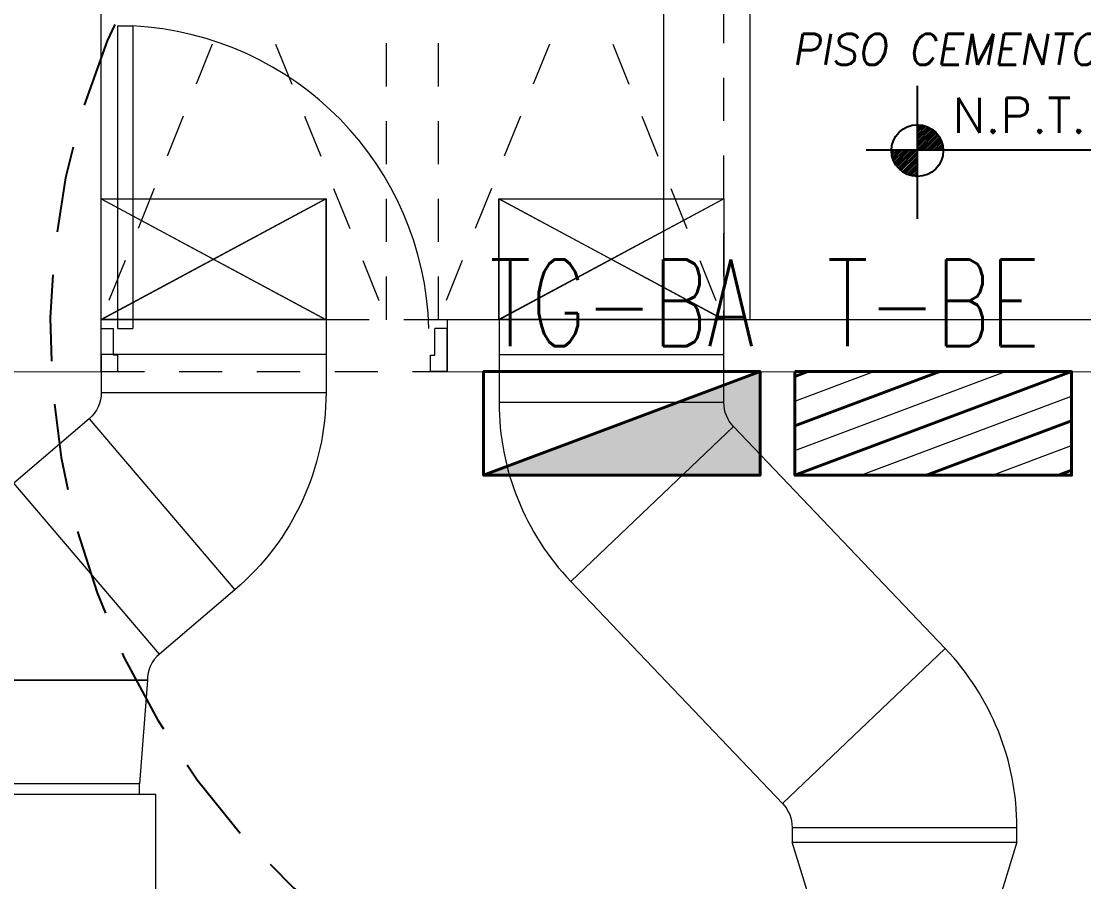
# Model space of a CAD drawing. Header units: millimetres. Extents: x 226317 to 226469, y 8188100 to 8188260.
# Drawn here: x 226391.82 to 226394.893, y 8188241.433 to 8188243.923 of the extents above; entities that cross this region are included whole.
import ezdxf
from ezdxf.enums import TextEntityAlignment as Align

# ---------------------------------------------------------------- set-up
doc = ezdxf.new("R2010")
doc.units = ezdxf.units.MM
for name, pattern in [('DASHED', [0.75, 0.5, -0.25]), ('HIDDEN2', [0.1875, 0.125, -0.0625]), ('IMPORT-RAYABARRA', [0.85, 0.3, -0.3, 0, -0.25])]:
    doc.linetypes.add(name, pattern=pattern)
for name, color, linetype in [('A-COTAS INT', 8, 'Continuous'), ('A-ESTRUCTURA-VIGAS', 8, 'HIDDEN2'), ('A-MURO BAJO', 8, 'Continuous'), ('A-NIVELES-NPT', 8, 'Continuous'), ('A-PROYECCIONES', 8, 'HIDDEN2'), ('A-PUERTAS', 8, 'Continuous'), ('A-TEXTO-ACABADO PISO', 8, 'Continuous'), ('A_30_Extractores', 8, 'Continuous'), ('MQ.TUBERÍA PVC 20mmø', 3, 'IMPORT-RAYABARRA')]:
    doc.layers.add(name, color=color, linetype=linetype)
for name, color, linetype, lineweight in [('A-MUROS', 8, 'Continuous', 30), ('MQ.TABLERO', 86, 'Continuous', 40), ('MQ.TEXTO GENERAL', 8, 'Continuous', 40)]:
    doc.layers.add(name, color=color, linetype=linetype, lineweight=lineweight)
doc.styles.add('MQTEXTO', font='romans.shx')
doc.styles.add('R80', font='romans.shx', dxfattribs={"width": 0.8, "oblique": 15, "height": 0.1})
doc.styles.add('ROMANS', font='ROMANS.shx', dxfattribs={"oblique": 10})
pattern_1 = [(0, (0, 0), (0, 6.985), [5.08, -1.905]), (90, (0, 0), (-6.985, 4e-16), [5.08, -1.905])]

# ---------------------------------------------------------------- blocks, each defined once
blk = doc.blocks.new('A$C5E423DB2')
at = {"layer": 'A-PUERTAS', "color": 8, "lineweight": 0}
for p, q in [((0.0381, 0.1), (0.0381, 0.8)), ((0.0381, 0.8), (0.0731, 0.8)), ((0.0731, 0.8), (0.0731, 0.1)), ((0.0381, 0.1), (0.0731, 0.1))]:
    blk.add_line(p, q, dxfattribs=at)
at = {"layer": 'A-PUERTAS', "color": 8, "linetype": 'Continuous', "lineweight": 0}
for p, q in [((0, 0), (0, 0.1)), ((0, 0.1), (0.0281, 0.1)), ((0.0281, 0.0381), (0.0281, 0.1)), ((0.8, 0.1), (0.7719, 0.1)), ((0.7719, 0.0381), (0.7719, 0.1)), ((0.8, 0), (0.8, 0.1)), ((0.0381, 0.0381), (0.0281, 0.0381)), ((0.0381, 0), (0.0381, 0.0381)), ((0.7619, 0), (0.7619, 0.0381)), ((0.7619, 0.0381), (0.7719, 0.0381)), ((0, 0), (0.0381, 0)), ((0.8, 0), (0.7619, 0))]:
    blk.add_line(p, q, dxfattribs=at)
blk.add_arc((0.0366, 0.0793), 0.7216, 1.6403, 87.0968, dxfattribs=at)
blk = doc.blocks.new('SIM NIVEL PLANTA')
at = {"linetype": 'Continuous'}
h = blk.add_hatch(dxfattribs=at)
h.set_pattern_fill('_USER', color=256, scale=0.099996, angle=45, style=0, pattern_type=0)
h.set_pattern_definition([(45, (35396.10581, 26516.4892), (-0.0707080889, 0.0707080889), [])])
h.paths.add_polyline_path([(-17.032, 0), (-15.532, 0, 0.409209), (-17.032, 1.474)])
h.paths.add_polyline_path([(-18.532, 0, 0.419236), (-17.032, -1.526), (-17.032, 0)])
for p, q in [((-17.032, -3.975), (-17.032, 3.716)), ((4.813, 0), (-20, 0))]:
    blk.add_line(p, q)
blk.add_circle((-17.032, -0.026), 1.5, dxfattribs=at)
at = {"style": 'R80'}
blk.add_attdef('N.P.T.+0.00', text='', height=2.03, dxfattribs=at).set_placement((-5.827, 2.015), align=Align.MIDDLE_CENTER)
blk = doc.blocks.new('TEXTOSSS')
at = {"layer": 'A-NIVELES-NPT', "xscale": 0.05, "yscale": 0.05, "zscale": 0.05}
blk.add_blockref('SIM NIVEL PLANTA', (-72.5456, 42.1412), dxfattribs=at).add_auto_attribs({'N.P.T.+0.00': 'N.P.T.=-0.20'})
at = {"layer": 'A-TEXTO-ACABADO PISO', "color": 8, "lineweight": 0, "insert": (-72.9343, 42.4776), "char_height": 0.09, "attachment_point": 2, "style": 'ROMANS'}
blk.add_mtext_dynamic_manual_height_columns('PISO CEMENTO SEMIPULIDO ', width=1.586307, gutter_width=12.5, heights=[0], dxfattribs=at)
blk = doc.blocks.new('TABLERO ESTACIONAMIENTO')
h = blk.add_hatch()
h.set_pattern_fill('ANGLE', color=1)
h.set_pattern_definition(pattern_1)
h.paths.add_polyline_path([(0.4, 0), (-0.4, -0.3), (0.4, -0.3)])
h = blk.add_hatch()
h.set_pattern_fill('ANGLE', color=1)
h.set_pattern_definition(pattern_1)
h.paths.add_polyline_path([(0.4, 0), (-0.4, -0.3), (0.4, -0.3)])
at = {"layer": 'MQ.TABLERO'}
h = blk.add_hatch(dxfattribs=at)
h.set_pattern_fill('ANGLE', color=256)
h.set_pattern_definition([(0, (-226444.574, -8188206.986), (0, 6.985), [5.08, -1.905]), (90, (-226444.574, -8188206.986), (-6.985, 4e-16), [5.08, -1.905])])
h.paths.add_polyline_path([(0.4, -0.3), (0.4, 0), (-0.4, -0.3)])
h = blk.add_hatch(color=8, dxfattribs=at)
h.dxf.hatch_style = 1
h.paths.add_polyline_path([(0.4, 0), (-0.4, -0.3), (0.4, -0.3)])
at = {"layer": 'MQ.TABLERO', "color": 8}
blk.add_lwpolyline([(-0.4, -0.3), (-0.4, 0), (0.4, 0), (0.4, -0.3), (-0.4, -0.3), (0.4, 0)], dxfattribs=at)
blk = doc.blocks.new('TABLERO DE CONTROL')
at = {"layer": 'MQ.TABLERO', "color": 8}
blk.add_lwpolyline([(-0.381, 0.3), (0.419, 0.3), (0.419, 0), (-0.381, 0)], close=True, dxfattribs=at)
for points in [[(-0.381, 0), (0.419, 0.3)], [(-0.381, 0.1429), (0.0379, 0.3)], [(-0.381, 0.2858), (-0.3431, 0.3)], [(0, 0), (0.419, 0.1571)], [(0.381, 0), (0.419, 0.0142)]]:
    blk.add_lwpolyline(points, dxfattribs=at)
at = {"layer": 'MQ.TABLERO', "color": 8, "lineweight": 0}
for points in [[(-0.381, 0.0714), (0.2285, 0.3)], [(-0.381, 0.2143), (-0.1526, 0.3)], [(-0.1905, 0), (0.419, 0.2286)], [(0.1905, 0), (0.419, 0.0857)]]:
    blk.add_lwpolyline(points, dxfattribs=at)
blk = doc.blocks.new('TABLEROS UBICACION')
at = {"layer": 'MQ.TABLERO', "color": 8}
for name, p in [('TABLERO ESTACIONAMIENTO', (-50.2351, 35.0003)), ('TABLERO DE CONTROL', (-49.3536, 34.7005))]:
    blk.add_blockref(name, p, dxfattribs=at)
at = {"layer": 'MQ.TEXTO GENERAL', "color": 8, "style": 'MQTEXTO', "width": 0.7}
for s, p in [('TG-BA', (-50.2351, 35.1993)), ('T-BE', (-49.3345, 35.1994))]:
    blk.add_text(s, height=0.25, rotation=360, dxfattribs=at).set_placement(p, align=Align.MIDDLE_CENTER)
blk = doc.blocks.new('IM-27.02.2025')
at = {"layer": 'A_30_Extractores', "color": 8, "lineweight": 0}
for points in [[(47.2145, 35.3002), (47.8645, 35.3002), (47.8645, 34.9502), (47.2145, 34.9502)], [(48.365, 35.3002), (49.015, 35.3002), (49.015, 34.9502), (48.365, 34.9502)], [(47.3727, 32.7271), (47.3727, 33.5771), (46.6727, 33.5771), (46.6727, 32.7271)]]:
    blk.add_lwpolyline(points, close=True, dxfattribs=at)
for points in [[(47.2145, 35.3002), (47.8645, 34.9502)], [(47.8645, 35.3002), (47.2145, 34.9502)], [(48.365, 35.3002), (49.015, 34.9502)], [(49.015, 35.3002), (48.365, 34.9502)], [(47.8645, 34.9505), (47.8645, 34.8502), (47.2145, 34.8502), (47.2145, 34.9502)], [(48.365, 34.9502), (48.365, 34.8502), (49.015, 34.8502), (49.015, 34.9502)], [(47.2145, 34.7399), (47.8645, 34.7399)], [(49.015, 34.7106), (48.365, 34.7106)], [(47.1793, 34.6638), (47.601, 34.1691)], [(49.0426, 34.6417), (48.5721, 34.1932)], [(47.3828, 33.9832), (46.9612, 34.4778)], [(49.1849, 33.5502), (49.6554, 33.9987)], [(47.3477, 33.9071), (46.6977, 33.9071)], [(46.7207, 33.6071), (46.6977, 33.9071), (47.3477, 33.9071), (47.3247, 33.6071)], [(47.3247, 33.5771), (47.3247, 33.6071), (46.7207, 33.6071), (46.7207, 33.5771)], [(49.2125, 33.4812), (49.8625, 33.4812)], [(49.3355, 33.0383), (49.2125, 33.4383), (49.8625, 33.4383), (49.7395, 33.0383)]]:
    blk.add_lwpolyline(points, dxfattribs=at)
for points in [[(47.2145, 34.8502), (47.2145, 34.7399, -0.219657), (47.1793, 34.6638), (46.9612, 34.4778, 0.219657), (46.6977, 33.9071)], [(47.8645, 34.8502), (47.8645, 34.7399, -0.219657), (47.601, 34.1691), (47.3828, 33.9832, 0.219657), (47.3477, 33.9071)], [(48.365, 34.8502), (48.365, 34.7106, 0.192672), (48.5721, 34.1932), (49.1849, 33.5502, -0.192672), (49.2125, 33.4812), (49.2125, 33.4383)], [(49.8625, 33.4383), (49.8625, 33.4812, 0.192672), (49.6554, 33.9987), (49.0426, 34.6417, -0.192672), (49.015, 34.7106), (49.015, 34.8502)]]:
    blk.add_lwpolyline(points, format="xyb", dxfattribs=at)
blk = doc.blocks.new('arq. estac.')
at = {"layer": 'A-ESTRUCTURA-VIGAS', "color": 8, "lineweight": 0}
for p, q in [((226688.4736, 8188247.7044), (226687.4736, 8188247.7044)), ((226687.4736, 8188247.5544), (226688.4736, 8188247.5544))]:
    blk.add_line(p, q, dxfattribs=at)
at = {"layer": 'A-MURO BAJO', "color": 8, "lineweight": 0}
for points in [[(226689.0992, 8188249.7543), (226689.0991, 8188247.7041)], [(226689.3492, 8188249.7543), (226689.3491, 8188247.7041)]]:
    blk.add_lwpolyline(points, dxfattribs=at)
at = {"layer": 'A-MUROS', "color": 8, "lineweight": 0}
blk.add_lwpolyline([(226687.4736, 8188252.5539), (226691.0992, 8188252.5539), (226691.0992, 8188247.7042), (226688.4736, 8188247.7041), (226688.4736, 8188247.5541), (226693.7991, 8188247.5539), (226693.7991, 8188245.5543), (226691.1492, 8188245.5543), (226691.1492, 8188236.7039), (226685.2891, 8188236.7039), (226685.2891, 8188247.554), (226687.4736, 8188247.5544), (226687.4736, 8188249.7543), (226690.0992, 8188249.7543), (226690.0992, 8188249.9037)], dxfattribs=at)
at = {"layer": 'A-PROYECCIONES', "color": 8, "lineweight": 0}
for points in [[(226687.4736, 8188249.7543), (226688.2985, 8188247.7043), (226688.2986, 8188249.7543), (226687.4736, 8188247.7043)], [(226689.2736, 8188249.7543), (226688.4487, 8188247.7043), (226688.4485, 8188249.7543), (226689.2736, 8188247.7043)], [(226689.2735, 8188249.7548), (226689.2735, 8188247.7046)]]:
    blk.add_lwpolyline(points, dxfattribs=at)
at = {"layer": 'A_30_Extractores', "color": 8, "lineweight": 0}
for points in [[(226687.473, 8188248.0546), (226688.123, 8188248.0546), (226688.123, 8188247.7046), (226687.473, 8188247.7046)], [(226688.6236, 8188248.0546), (226689.2736, 8188248.0546), (226689.2736, 8188247.7046), (226688.6236, 8188247.7046)]]:
    blk.add_lwpolyline(points, close=True, dxfattribs=at)
for points in [[(226687.473, 8188248.0546), (226688.123, 8188247.7046)], [(226688.123, 8188248.0546), (226687.473, 8188247.7046)], [(226688.6236, 8188248.0546), (226689.2736, 8188247.7046)], [(226689.2736, 8188248.0546), (226688.6236, 8188247.7046)]]:
    blk.add_lwpolyline(points, dxfattribs=at)
at = {"layer": 'A-COTAS INT'}
blk.add_blockref('TEXTOSSS', (226763.231, 8188206.0539), dxfattribs=at)
at = {"layer": 'A-PUERTAS', "linetype": 'Continuous', "xscale": 1.250002642195018, "yscale": 1.250002642195018, "zscale": 1.250002642195018, "rotation": 0.001183428840991209}
blk.add_blockref('A$C5E423DB2', (226687.4736, 8188247.5544), dxfattribs=at)
at = {"layer": 'A_30_Extractores'}
blk.add_blockref('IM-27.02.2025', (226640.2591, 8188212.7539), dxfattribs=at)
at = {"layer": 'MQ.TABLERO'}
blk.add_blockref('TABLEROS UBICACION', (226739.2141, 8188212.5539), dxfattribs=at)

msp = doc.modelspace()

# ---------------------------------------------------------------- block references
msp.add_blockref('arq. estac.', (-295.422, -4.6455))

# ---------------------------------------------------------------- next in the draw order: linework, layer by layer
at = {"layer": 'MQ.TUBERÍA PVC 20mmø', "linetype": 'DASHED', "ltscale": 0.5}
msp.add_arc((226394.1086, 8188243.0294), 2.2046, 146.6044, 232.6818, dxfattribs=at)

doc.saveas('drawing.dxf')
